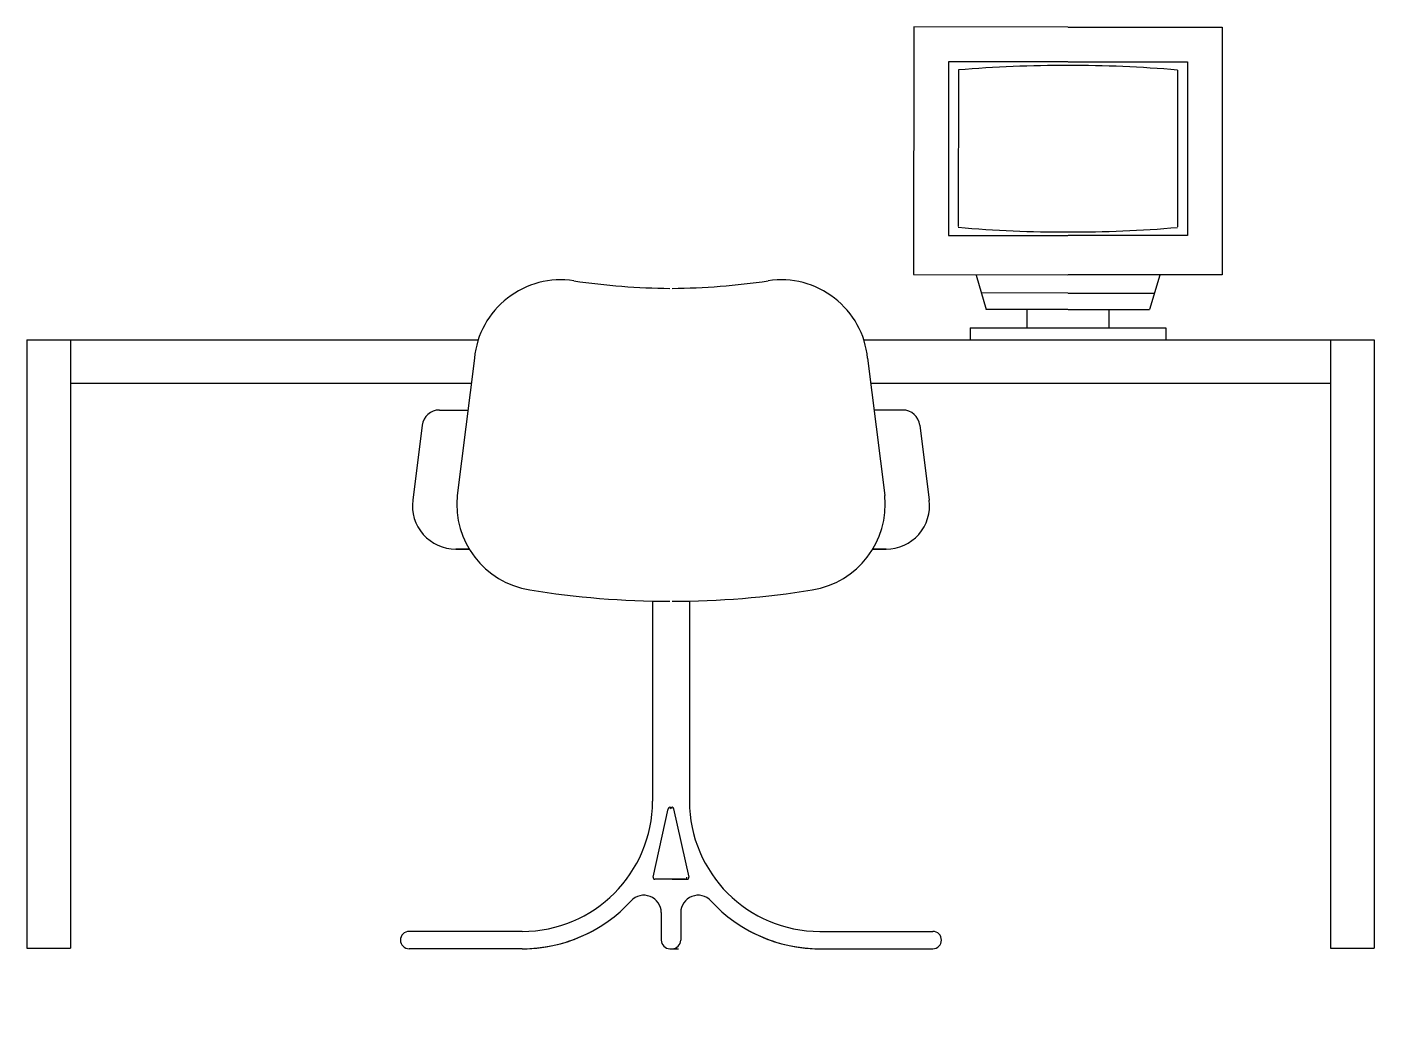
# Model space of a CAD drawing. Extents: x 0 to 155, y -7 to 106.
import ezdxf

# ---------------------------------------------------------------- set-up
doc = ezdxf.new("R2010")
doc.units = 0
doc.header["$LTSCALE"] = 50
doc.header["$MEASUREMENT"] = 0
doc.layers.get('0').update_dxf_attribs({"linetype": 'CONTINUOUS'})

msp = doc.modelspace()

# ---------------------------------------------------------------- linework, layer by layer
at = {"color": 0, "linetype": 'ByBlock'}
for p, q in [((102.03, 106), (102.02, 77.5)), ((119.78, 105.99), (102.03, 106)), ((137.54, 105.99), (137.54, 77.49)), ((106.03, 102), (106.02, 82)), ((119.78, 101.99), (106.03, 102)), ((107.17, 101.05), (107.16, 83.02)), ((119.79, 101.99), (133.54, 101.99)), ((132.4, 101.04), (132.4, 83.01)), ((133.54, 101.99), (133.54, 81.99)), ((106.02, 82), (119.77, 81.99)), ((133.54, 81.99), (119.79, 81.99)), ((102.02, 77.5), (119.77, 77.49)), ((109.2, 77.45), (109.2, 77.45)), ((109.2, 77.45), (110.38, 73.47)), ((137.54, 77.49), (119.79, 77.49)), ((130.36, 77.45), (129.18, 73.47)), ((130.36, 77.45), (130.36, 77.45)), ((119.77, 75.38), (109.81, 75.39)), ((119.79, 75.38), (129.75, 75.38)), ((119.77, 73.47), (110.38, 73.47)), ((115.06, 73.47), (115.06, 71.37)), ((119.79, 73.47), (129.18, 73.47)), ((124.49, 73.47), (124.49, 71.37)), ((108.54, 71.37), (131.04, 71.36)), ((108.54, 71.37), (108.54, 70)), ((131.04, 71.36), (131.04, 70)), ((0, 70), (0, 0)), ((0, 70), (51.92, 70)), ((5, 70), (5, 0)), ((96.29, 70), (155, 70)), ((150, 70), (150, 0)), ((155, 70), (155, 0)), ((51.48, 67.89), (49.5, 52.09)), ((96.73, 67.89), (98.71, 52.09)), ((5, 65), (51.12, 65)), ((97.1, 65), (150, 65)), ((47.46, 61.92), (50.73, 61.92)), ((100.76, 61.92), (97.48, 61.92)), ((45.47, 60.17), (44.39, 51.54)), ((102.74, 60.17), (103.82, 51.54)), ((49.35, 45.92), (50.89, 45.92)), ((50.89, 45.92), (49.35, 45.92)), ((97.32, 45.92), (98.86, 45.92)), ((98.86, 45.92), (97.32, 45.92)), ((71.98, 39.94), (71.98, 16.92)), ((76.23, 39.94), (76.23, 16.92)), ((72.04, 8.17), (73.79, 16.04)), ((76.18, 8.17), (74.43, 16.04)), ((73.98, 7.92), (72.23, 7.92)), ((75.73, 7.92), (73.98, 7.92)), ((74.23, 7.92), (75.98, 7.92)), ((72.98, 4.08), (72.98, 0.92)), ((75.23, 4.08), (75.23, 0.92)), ((56.98, 1.92), (43.98, 1.92)), ((91.23, 1.92), (104.23, 1.92)), ((0, 0), (5, 0)), ((150, 0), (155, 0)), ((56.98, -0.08), (43.98, -0.08)), ((73.98, -0.08), (74.98, -0.08)), ((91.23, -0.08), (104.23, -0.08))]:
    msp.add_line(p, q, dxfattribs=at)
msp.add_lwpolyline([(119.79, 105.99), (137.54, 105.99)], dxfattribs=at)
for centre, radius, start, end in [((119.53, -45.47), 147.04, 89.9018, 94.8222), ((119.96, -45.47), 147.04, 85.1464, 90.0668), ((119.23, 219.09), 136.68, 264.9353, 270.229), ((120.41, 219.09), 136.68, 269.7396, 275.0333), ((61.43, 66.9), 10, 81.4213, 174.2894), ((74.48, 153.42), 77.5, 261.4213, 269.6304), ((73.73, 153.42), 77.5, 270.3696, 278.5787), ((86.78, 66.9), 10, 5.7106, 98.5787), ((47.46, 59.92), 2, 90, 172.858), ((100.76, 59.92), 2, 7.142, 90), ((49.35, 50.92), 5, 172.858, 270), ((59.45, 51.09), 10, 174.2894, 260.8101), ((88.76, 51.09), 10, 279.1899, 5.7106), ((98.86, 50.92), 5, 270, 7.142), ((73.98, 140.92), 101, 260.8101, 270), ((74.23, 140.92), 101, 270, 279.1899), ((56.98, 16.92), 15, 270, 0), ((73.98, 16), 0.2, 12.5288, 167.4712), ((74.23, 16), 0.2, 12.5288, 167.4712), ((91.23, 16.92), 15, 180, 270), ((72.23, 8.12), 0.2, 167.4712, 270), ((75.73, 8.12), 0.2, 270, 12.5288), ((75.98, 8.12), 0.2, 270, 12.5288), ((56.98, 16.92), 17, 270, 317.4631), ((70.98, 4.08), 2, 0, 137.4631), ((77.23, 4.08), 2, 42.5369, 180), ((91.23, 16.92), 17, 222.5369, 270), ((43.98, 0.92), 1, 90, 270), ((56.98, 16.92), 17, 270, 300), ((67.98, -2.13), 5, 120, 120), ((80.23, -2.13), 5, 60, 60), ((91.23, 16.92), 17, 240, 270), ((104.23, 0.92), 1, 270, 90), ((73.98, 0.92), 1, 180, 270), ((74.23, 0.92), 1, 270, 0)]:
    msp.add_arc(centre, radius, start, end, dxfattribs=at)

doc.saveas('drawing.dxf')
